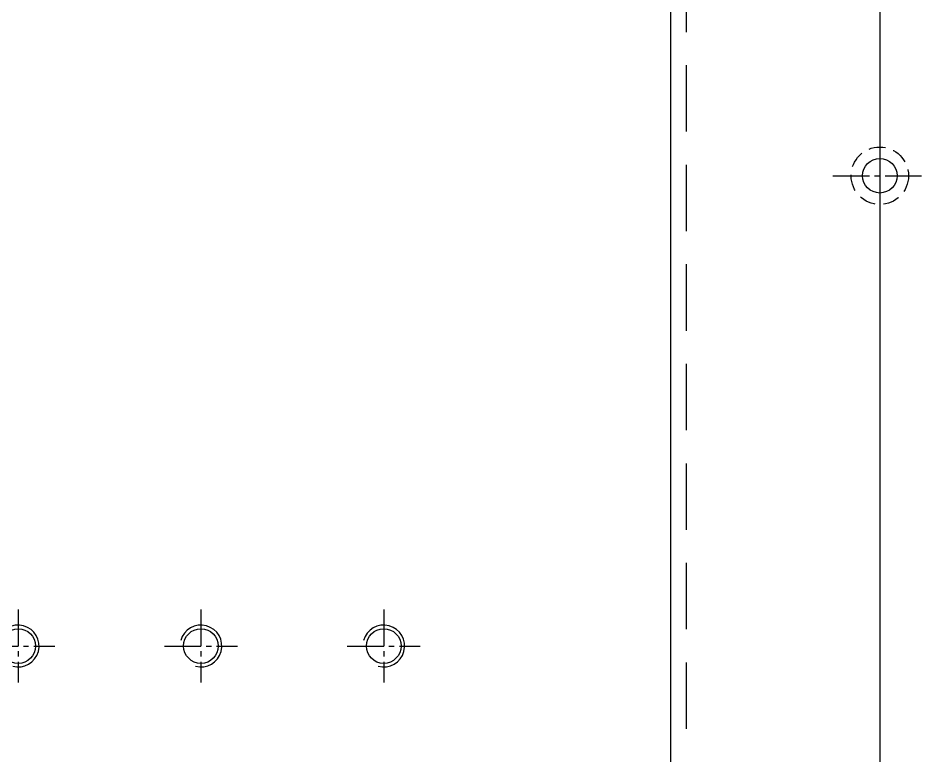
# Model space of a CAD drawing. Header units: millimetres. Extents: x 282 to 14566, y -4134 to 5341.
# Drawn here: x 6248.2 to 6422.2, y 1689.3 to 1830.5 of the extents above; entities that cross this region are included whole.
import ezdxf

# ---------------------------------------------------------------- set-up
doc = ezdxf.new("R2010")
doc.units = ezdxf.units.MM
for name, pattern in [('CENTER1', [10, 7, -1, 1, -1]), ('HIDDEN2', [4.7625, 3.175, -1.5875]), ('HIDDENX2', [19.05, 12.7, -6.35])]:
    doc.linetypes.add(name, pattern=pattern)
doc.layers.add('THIN', color=3, linetype='Continuous')

# ---------------------------------------------------------------- blocks, each defined once
blk = doc.blocks.new('A$C065017E1')
at = {"color": 1, "linetype": 'CENTER1'}
for p, q in [((-160, 259), (-160, 241)), ((-169, 250), (-151, 250)), ((-325, 167), (-325, 153)), ((-290, 167), (-290, 153)), ((-255, 167), (-255, 153)), ((-332, 160), (-318, 160)), ((-297, 160), (-283, 160)), ((-262, 160), (-248, 160))]:
    blk.add_line(p, q, dxfattribs=at)
at = {"linetype": 'HIDDEN2'}
blk.add_circle((-160, 250), 5.5, dxfattribs=at)
at = {"color": 2, "ltscale": 10}
blk.add_circle((-160, 250), 3.3, dxfattribs=at)
at = {"ltscale": 10}
for centre in [(-325, 160), (-290, 160), (-255, 160)]:
    blk.add_circle(centre, 3.32, dxfattribs=at)
at = {"layer": 'THIN', "ltscale": 10}
for centre in [(-325, 160), (-290, 160), (-255, 160)]:
    blk.add_arc(centre, 4, 255, 165, dxfattribs=at)
blk = doc.blocks.new('A$C08473D62')
at = {"color": 2, "linetype": 'HIDDENX2'}
blk.add_line((3, -386), (3, 20), dxfattribs=at)
at = {"color": 3}
blk.add_lwpolyline([(40, 20), (40, -386), (0, -386), (0, 20)], close=True, dxfattribs=at)

msp = doc.modelspace()

# ---------------------------------------------------------------- block references
for name, p in [('A$C065017E1', (6573.234, 1550.349)), ('A$C08473D62', (6373.234, 2023.349))]:
    msp.add_blockref(name, p)

doc.saveas('drawing.dxf')
